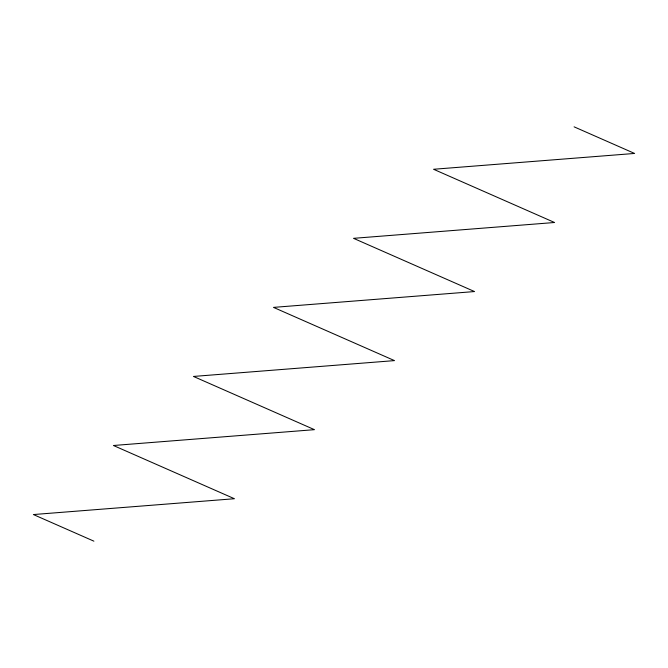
<?xml version="1.0" encoding="UTF-8"?>
<svg xmlns="http://www.w3.org/2000/svg" width="668" height="668" viewBox="0 0 668 668"><rect width="100%" height="100%" fill="white"/><g stroke="black" fill="none" stroke-linecap="round" stroke-linejoin="round"><path stroke-width="1" d="M574.104 126.837L634.6 153.448L433.574 169.271L554.565 222.502L353.539 238.334L474.53 291.557L273.504 307.389L394.496 360.611L193.469 376.443L314.461 429.666L113.435 445.498L234.426 498.729L33.4 514.552L93.896 541.163"/></g></svg>
